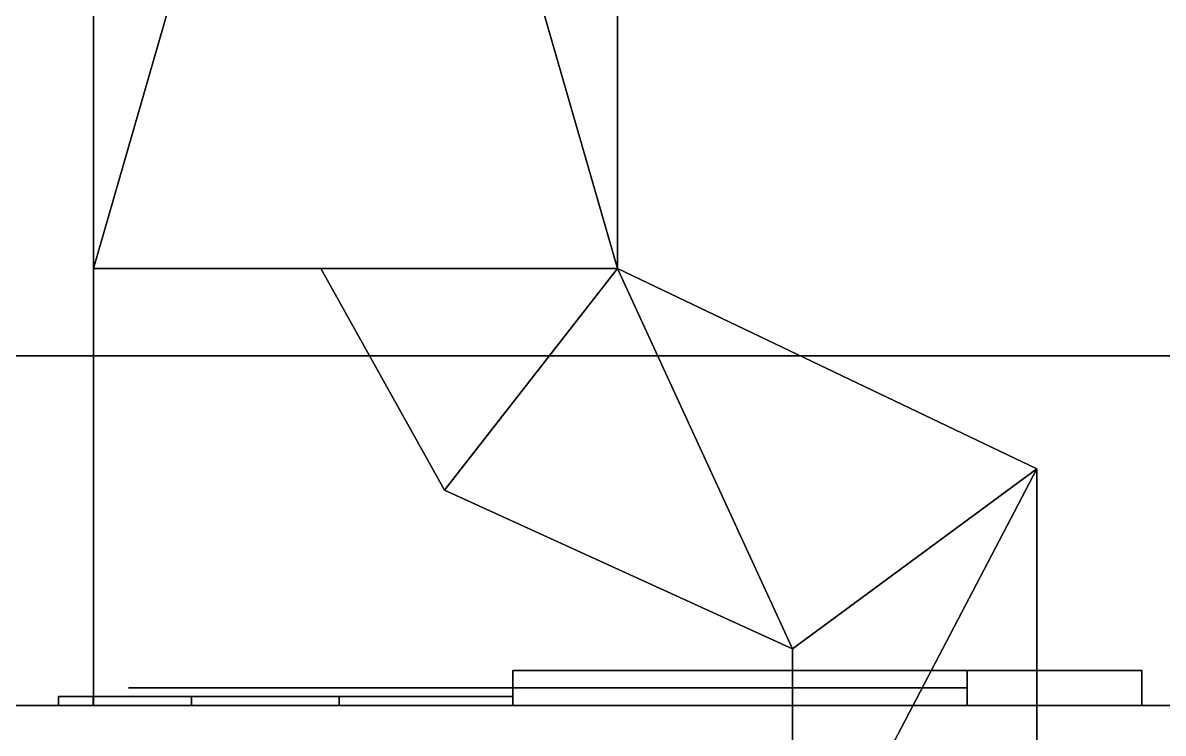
# Model space of a CAD drawing. Extents: x -100 to 2892, y -123 to 2616.
# Drawn here: x 474.98 to 507.61, y 1935.2 to 1955.53 of the extents above; entities that cross this region are included whole.
import ezdxf

# ---------------------------------------------------------------- set-up
doc = ezdxf.new("R2010")
doc.units = 0
for name, color, linetype in [('LAYER0', 7, 'CONTINUOUS'), ('LAYER241', 28, 'CONTINUOUS'), ('LAYER242', 253, 'CONTINUOUS'), ('LAYER243', 28, 'CONTINUOUS'), ('LAYER244', 253, 'CONTINUOUS'), ('LAYER245', 28, 'CONTINUOUS'), ('LAYER246', 253, 'CONTINUOUS'), ('LAYER247', 28, 'CONTINUOUS'), ('LAYER248', 253, 'CONTINUOUS'), ('LAYER249', 28, 'CONTINUOUS'), ('LAYER250', 253, 'CONTINUOUS'), ('LAYER251', 9, 'CONTINUOUS'), ('LAYER362', 9, 'CONTINUOUS'), ('LAYER363', 9, 'CONTINUOUS'), ('LAYER90', 7, 'CONTINUOUS'), ('LAYER92', 7, 'CONTINUOUS'), ('LAYER97', 7, 'CONTINUOUS')]:
    doc.layers.add(name, color=color, linetype=linetype)

msp = doc.modelspace()

# ---------------------------------------------------------------- linework, layer by layer
at = {"layer": 'LAYER0', "invisible_edges": 1}
for points in [[(2892.49, 2616, -5), (-100, -100.32, -5), (-100, 2616, -5), (2892.49, 2616, -5)], [(-100, -100.32, -5), (2892.49, 2616, -5), (2892.49, -100.32, -5), (-100, -100.32, -5)], [(2892.49, -100.32), (-100, 2616), (-100, -100.32), (2892.49, -100.32)], [(-100, 2616), (2892.49, -100.32), (2892.49, 2616), (-100, 2616)]]:
    msp.add_3dface(points, dxfattribs=at)
at = {"layer": 'LAYER241'}
for points in [[(507, 1937, 162), (489, 1937, 162), (489, 1937, 162), (507, 1937, 162)], [(507, 1937, 204), (489, 1937, 204), (489, 1937, 204), (507, 1937, 204)], [(502, 1937, 174), (502, 1936, 174), (489, 1936, 174), (489, 1937, 174)], [(489, 1937, 174), (489, 1936, 174), (489, 1936, 162), (489, 1937, 162)], [(489, 1937, 162), (489, 1936, 162), (507, 1936, 162), (507, 1937, 162)], [(502, 1937, 192), (502, 1936, 192), (489, 1936, 192), (489, 1937, 192)], [(489, 1937, 192), (489, 1936, 192), (489, 1936, 204), (489, 1937, 204)], [(489, 1937, 204), (489, 1936, 204), (507, 1936, 204), (507, 1937, 204)], [(502, 1937, 174), (502, 1936, 174), (502, 1936, 192), (502, 1937, 192)], [(507, 1937, 204), (507, 1936, 204), (507, 1937, 204)], [(507, 1936, 162), (507, 1936, 204), (507, 1937, 204), (507, 1937, 162)], [(489, 1936, 174), (489, 1936, 162), (489, 1936, 174)], [(489, 1936, 192), (489, 1936, 204), (489, 1936, 192)], [(507, 1936, 162), (489, 1936, 162), (489, 1936, 204), (507, 1936, 204)], [(502, 1936, 174), (502, 1936, 192), (502, 1936, 174)]]:
    msp.add_3dface(points, dxfattribs=at)
for points, invisible_edges in [([(507, 1937, 162), (502, 1937, 174), (489, 1937, 174), (489, 1937, 162)], 1), ([(507, 1937, 204), (502, 1937, 192), (489, 1937, 192), (489, 1937, 204)], 1), ([(507, 1937, 204), (507, 1937, 162), (502, 1937, 174), (502, 1937, 192)], 10), ([(478, 1936.5, 188.5), (478, 1936.5, 177.5), (485, 1936.5, 177.5), (484.7905, 1936.5, 188.3167)], 4), ([(484.7905, 1936.5, 188.3167), (485, 1936.5, 177.5), (489, 1936.5, 174), (489, 1936.5, 192)], 5), ([(489, 1936.5, 192), (489, 1936.5, 174), (502, 1936.5, 174), (502, 1936.5, 192)], 1), ([(476.9896, 1936.25, 178.0251), (476, 1936.25, 183), (478, 1936.25, 183), (478, 1936.25, 177.5)], 10), ([(476, 1936.25, 183), (476.9896, 1936.25, 187.9749), (478, 1936.25, 188.5), (478, 1936.25, 183)], 10), ([(479.8076, 1936.25, 173.8076), (476.9896, 1936.25, 178.0251), (478, 1936.25, 177.5), (481.5, 1936.25, 177.5)], 10), ([(476.9896, 1936.25, 187.9749), (479.8076, 1936.25, 192.1924), (481.5, 1936.25, 188.5), (478, 1936.25, 188.5)], 10), ([(484.0251, 1936.25, 170.9896), (479.8076, 1936.25, 173.8076), (481.5, 1936.25, 177.5), (485, 1936.25, 177.5)], 10), ([(479.8076, 1936.25, 192.1924), (484.0251, 1936.25, 195.0104), (485, 1936.25, 188.5), (481.5, 1936.25, 188.5)], 10), ([(489, 1936.25, 170), (484.0251, 1936.25, 170.9896), (485, 1936.25, 177.5), (489, 1936.25, 174)], 2), ([(484.0251, 1936.25, 195.0104), (489, 1936.25, 196), (489, 1936.25, 192), (485, 1936.25, 188.5)], 8)]:
    msp.add_3dface(points, dxfattribs=dict(at, invisible_edges=invisible_edges))
at = {"layer": 'LAYER242'}
for points in [[(477, 2000.5, 176.2174), (492, 1948.5, 176.2174), (477, 1948.5, 176.2174), (477, 2000.5, 176.2174)], [(492, 2000.5, 176.2174), (492, 1948.5, 176.2174), (477, 2000.5, 176.2174), (492, 2000.5, 176.2174)], [(477, 1948.5, 189.7826), (492, 2000.5, 189.7826), (477, 2000.5, 189.7826), (477, 1948.5, 189.7826)], [(492, 1948.5, 189.7826), (492, 2000.5, 189.7826), (477, 1948.5, 189.7826), (492, 1948.5, 189.7826)], [(492, 2000.5, 176.2174), (492, 1948.5, 189.7826), (492, 1948.5, 176.2174), (492, 2000.5, 176.2174)], [(492, 2000.5, 189.7826), (492, 1948.5, 189.7826), (492, 2000.5, 176.2174), (492, 2000.5, 189.7826)], [(483.5, 1948.5, 189.7826), (487.04, 1942.16, 189.7826), (492, 1948.5, 189.7826), (483.5, 1948.5, 189.7826)], [(483.5, 1948.5, 176.2174), (492, 1948.5, 176.2174), (487.04, 1942.16, 176.2174), (483.5, 1948.5, 176.2174)], [(497, 1937.62, 189.7826), (492, 1948.5, 189.7826), (487.04, 1942.16, 189.7826), (497, 1937.62, 189.7826)], [(497, 1937.62, 176.2174), (487.04, 1942.16, 176.2174), (492, 1948.5, 176.2174), (497, 1937.62, 176.2174)], [(504, 1942.77, 189.7826), (492, 1948.5, 189.7826), (497, 1937.62, 189.7826), (504, 1942.77, 189.7826)], [(492, 1948.5, 176.2174), (504, 1942.77, 189.7826), (504, 1942.77, 176.2174), (492, 1948.5, 176.2174)], [(492, 1948.5, 189.7826), (504, 1942.77, 189.7826), (492, 1948.5, 176.2174), (492, 1948.5, 189.7826)], [(504, 1942.77, 176.2174), (497, 1937.62, 176.2174), (492, 1948.5, 176.2174), (504, 1942.77, 176.2174)], [(497, 1929.4, 189.7826), (504, 1928.4, 189.7826), (504, 1942.77, 189.7826), (497, 1929.4, 189.7826)], [(497, 1937.62, 189.7826), (497, 1929.4, 189.7826), (504, 1942.77, 189.7826), (497, 1937.62, 189.7826)], [(497, 1929.4, 176.2174), (504, 1942.77, 176.2174), (504, 1928.4, 176.2174), (497, 1929.4, 176.2174)], [(497, 1937.62, 176.2174), (504, 1942.77, 176.2174), (497, 1929.4, 176.2174), (497, 1937.62, 176.2174)], [(504, 1928.4, 176.2174), (504, 1942.77, 176.2174), (504, 1942.77, 189.7826), (504, 1928.4, 176.2174)], [(504, 1928.4, 189.7826), (504, 1928.4, 176.2174), (504, 1942.77, 189.7826), (504, 1928.4, 189.7826)]]:
    msp.add_3dface(points, dxfattribs=at)
at = {"layer": 'LAYER243'}
for points in [[(507, 1937, 725.5), (489, 1937, 725.5), (489, 1937, 725.5), (507, 1937, 725.5)], [(507, 1937, 767.5), (489, 1937, 767.5), (489, 1937, 767.5), (507, 1937, 767.5)], [(502, 1937, 737.5), (502, 1936, 737.5), (489, 1936, 737.5), (489, 1937, 737.5)], [(489, 1937, 737.5), (489, 1936, 737.5), (489, 1936, 725.5), (489, 1937, 725.5)], [(489, 1937, 725.5), (489, 1936, 725.5), (507, 1936, 725.5), (507, 1937, 725.5)], [(502, 1937, 755.5), (502, 1936, 755.5), (489, 1936, 755.5), (489, 1937, 755.5)], [(489, 1937, 755.5), (489, 1936, 755.5), (489, 1936, 767.5), (489, 1937, 767.5)], [(489, 1937, 767.5), (489, 1936, 767.5), (507, 1936, 767.5), (507, 1937, 767.5)], [(502, 1937, 737.5), (502, 1936, 737.5), (502, 1936, 755.5), (502, 1937, 755.5)], [(507, 1937, 767.5), (507, 1936, 767.5), (507, 1937, 767.5)], [(507, 1936, 725.5), (507, 1936, 767.5), (507, 1937, 767.5), (507, 1937, 725.5)], [(489, 1936, 737.5), (489, 1936, 725.5), (489, 1936, 737.5)], [(489, 1936, 755.5), (489, 1936, 767.5), (489, 1936, 755.5)], [(507, 1936, 725.5), (489, 1936, 725.5), (489, 1936, 767.5), (507, 1936, 767.5)], [(502, 1936, 737.5), (502, 1936, 755.5), (502, 1936, 737.5)]]:
    msp.add_3dface(points, dxfattribs=at)
for points, invisible_edges in [([(507, 1937, 725.5), (502, 1937, 737.5), (489, 1937, 737.5), (489, 1937, 725.5)], 1), ([(507, 1937, 767.5), (502, 1937, 755.5), (489, 1937, 755.5), (489, 1937, 767.5)], 1), ([(507, 1937, 767.5), (507, 1937, 725.5), (502, 1937, 737.5), (502, 1937, 755.5)], 10), ([(478, 1936.5, 752), (478, 1936.5, 741), (485, 1936.5, 741), (484.7905, 1936.5, 751.8167)], 4), ([(484.7905, 1936.5, 751.8167), (485, 1936.5, 741), (489, 1936.5, 737.5), (489, 1936.5, 755.5)], 5), ([(489, 1936.5, 755.5), (489, 1936.5, 737.5), (502, 1936.5, 737.5), (502, 1936.5, 755.5)], 1), ([(476.9896, 1936.25, 741.5251), (476, 1936.25, 746.5), (478, 1936.25, 746.5), (478, 1936.25, 741)], 10), ([(476, 1936.25, 746.5), (476.9896, 1936.25, 751.4749), (478, 1936.25, 752), (478, 1936.25, 746.5)], 10), ([(479.8076, 1936.25, 737.3076), (476.9896, 1936.25, 741.5251), (478, 1936.25, 741), (481.5, 1936.25, 741)], 10), ([(476.9896, 1936.25, 751.4749), (479.8076, 1936.25, 755.6924), (481.5, 1936.25, 752), (478, 1936.25, 752)], 10), ([(484.0251, 1936.25, 734.4896), (479.8076, 1936.25, 737.3076), (481.5, 1936.25, 741), (485, 1936.25, 741)], 10), ([(479.8076, 1936.25, 755.6924), (484.0251, 1936.25, 758.5104), (485, 1936.25, 752), (481.5, 1936.25, 752)], 10), ([(489, 1936.25, 733.5), (484.0251, 1936.25, 734.4896), (485, 1936.25, 741), (489, 1936.25, 737.5)], 2), ([(484.0251, 1936.25, 758.5104), (489, 1936.25, 759.5), (489, 1936.25, 755.5), (485, 1936.25, 752)], 8)]:
    msp.add_3dface(points, dxfattribs=dict(at, invisible_edges=invisible_edges))
at = {"layer": 'LAYER244'}
for points in [[(477, 2000.5, 739.7174), (492, 1948.5, 739.7174), (477, 1948.5, 739.7174), (477, 2000.5, 739.7174)], [(492, 2000.5, 739.7174), (492, 1948.5, 739.7174), (477, 2000.5, 739.7174), (492, 2000.5, 739.7174)], [(477, 1948.5, 753.2826), (492, 2000.5, 753.2826), (477, 2000.5, 753.2826), (477, 1948.5, 753.2826)], [(492, 1948.5, 753.2826), (492, 2000.5, 753.2826), (477, 1948.5, 753.2826), (492, 1948.5, 753.2826)], [(492, 2000.5, 739.7174), (492, 1948.5, 753.2826), (492, 1948.5, 739.7174), (492, 2000.5, 739.7174)], [(492, 2000.5, 753.2826), (492, 1948.5, 753.2826), (492, 2000.5, 739.7174), (492, 2000.5, 753.2826)], [(483.5, 1948.5, 753.2826), (487.04, 1942.16, 753.2826), (492, 1948.5, 753.2826), (483.5, 1948.5, 753.2826)], [(483.5, 1948.5, 739.7174), (492, 1948.5, 739.7174), (487.04, 1942.16, 739.7174), (483.5, 1948.5, 739.7174)], [(497, 1937.62, 753.2826), (492, 1948.5, 753.2826), (487.04, 1942.16, 753.2826), (497, 1937.62, 753.2826)], [(497, 1937.62, 739.7174), (487.04, 1942.16, 739.7174), (492, 1948.5, 739.7174), (497, 1937.62, 739.7174)], [(504, 1942.77, 753.2826), (492, 1948.5, 753.2826), (497, 1937.62, 753.2826), (504, 1942.77, 753.2826)], [(492, 1948.5, 739.7174), (504, 1942.77, 753.2826), (504, 1942.77, 739.7174), (492, 1948.5, 739.7174)], [(492, 1948.5, 753.2826), (504, 1942.77, 753.2826), (492, 1948.5, 739.7174), (492, 1948.5, 753.2826)], [(504, 1942.77, 739.7174), (497, 1937.62, 739.7174), (492, 1948.5, 739.7174), (504, 1942.77, 739.7174)], [(497, 1929.4, 753.2826), (504, 1928.4, 753.2826), (504, 1942.77, 753.2826), (497, 1929.4, 753.2826)], [(497, 1937.62, 753.2826), (497, 1929.4, 753.2826), (504, 1942.77, 753.2826), (497, 1937.62, 753.2826)], [(497, 1929.4, 739.7174), (504, 1942.77, 739.7174), (504, 1928.4, 739.7174), (497, 1929.4, 739.7174)], [(497, 1937.62, 739.7174), (504, 1942.77, 739.7174), (497, 1929.4, 739.7174), (497, 1937.62, 739.7174)], [(504, 1928.4, 739.7174), (504, 1942.77, 739.7174), (504, 1942.77, 753.2826), (504, 1928.4, 739.7174)], [(504, 1928.4, 753.2826), (504, 1928.4, 739.7174), (504, 1942.77, 753.2826), (504, 1928.4, 753.2826)]]:
    msp.add_3dface(points, dxfattribs=at)
at = {"layer": 'LAYER245'}
for points in [[(507, 1937, 1289), (489, 1937, 1289), (489, 1937, 1289), (507, 1937, 1289)], [(507, 1937, 1331), (489, 1937, 1331), (489, 1937, 1331), (507, 1937, 1331)], [(502, 1937, 1301), (502, 1936, 1301), (489, 1936, 1301), (489, 1937, 1301)], [(489, 1937, 1301), (489, 1936, 1301), (489, 1936, 1289), (489, 1937, 1289)], [(489, 1937, 1289), (489, 1936, 1289), (507, 1936, 1289), (507, 1937, 1289)], [(502, 1937, 1319), (502, 1936, 1319), (489, 1936, 1319), (489, 1937, 1319)], [(489, 1937, 1319), (489, 1936, 1319), (489, 1936, 1331), (489, 1937, 1331)], [(489, 1937, 1331), (489, 1936, 1331), (507, 1936, 1331), (507, 1937, 1331)], [(502, 1937, 1301), (502, 1936, 1301), (502, 1936, 1319), (502, 1937, 1319)], [(507, 1937, 1331), (507, 1936, 1331), (507, 1937, 1331)], [(507, 1936, 1289), (507, 1936, 1331), (507, 1937, 1331), (507, 1937, 1289)], [(489, 1936, 1301), (489, 1936, 1289), (489, 1936, 1301)], [(489, 1936, 1319), (489, 1936, 1331), (489, 1936, 1319)], [(507, 1936, 1289), (489, 1936, 1289), (489, 1936, 1331), (507, 1936, 1331)], [(502, 1936, 1301), (502, 1936, 1319), (502, 1936, 1301)]]:
    msp.add_3dface(points, dxfattribs=at)
for points, invisible_edges in [([(507, 1937, 1289), (502, 1937, 1301), (489, 1937, 1301), (489, 1937, 1289)], 1), ([(507, 1937, 1331), (502, 1937, 1319), (489, 1937, 1319), (489, 1937, 1331)], 1), ([(507, 1937, 1331), (507, 1937, 1289), (502, 1937, 1301), (502, 1937, 1319)], 10), ([(478, 1936.5, 1315.5), (478, 1936.5, 1304.5), (485, 1936.5, 1304.5), (484.7905, 1936.5, 1315.317)], 4), ([(484.7905, 1936.5, 1315.317), (485, 1936.5, 1304.5), (489, 1936.5, 1301), (489, 1936.5, 1319)], 5), ([(489, 1936.5, 1319), (489, 1936.5, 1301), (502, 1936.5, 1301), (502, 1936.5, 1319)], 1), ([(476.9896, 1936.25, 1305.025), (476, 1936.25, 1310), (478, 1936.25, 1310), (478, 1936.25, 1304.5)], 10), ([(476, 1936.25, 1310), (476.9896, 1936.25, 1314.975), (478, 1936.25, 1315.5), (478, 1936.25, 1310)], 10), ([(479.8076, 1936.25, 1300.808), (476.9896, 1936.25, 1305.025), (478, 1936.25, 1304.5), (481.5, 1936.25, 1304.5)], 10), ([(476.9896, 1936.25, 1314.975), (479.8076, 1936.25, 1319.192), (481.5, 1936.25, 1315.5), (478, 1936.25, 1315.5)], 10), ([(484.0251, 1936.25, 1297.99), (479.8076, 1936.25, 1300.808), (481.5, 1936.25, 1304.5), (485, 1936.25, 1304.5)], 10), ([(479.8076, 1936.25, 1319.192), (484.0251, 1936.25, 1322.01), (485, 1936.25, 1315.5), (481.5, 1936.25, 1315.5)], 10), ([(489, 1936.25, 1297), (484.0251, 1936.25, 1297.99), (485, 1936.25, 1304.5), (489, 1936.25, 1301)], 2), ([(484.0251, 1936.25, 1322.01), (489, 1936.25, 1323), (489, 1936.25, 1319), (485, 1936.25, 1315.5)], 8)]:
    msp.add_3dface(points, dxfattribs=dict(at, invisible_edges=invisible_edges))
at = {"layer": 'LAYER246'}
for points in [[(477, 2000.5, 1303.217), (492, 1948.5, 1303.217), (477, 1948.5, 1303.217), (477, 2000.5, 1303.217)], [(492, 2000.5, 1303.217), (492, 1948.5, 1303.217), (477, 2000.5, 1303.217), (492, 2000.5, 1303.217)], [(477, 1948.5, 1316.783), (492, 2000.5, 1316.783), (477, 2000.5, 1316.783), (477, 1948.5, 1316.783)], [(492, 1948.5, 1316.783), (492, 2000.5, 1316.783), (477, 1948.5, 1316.783), (492, 1948.5, 1316.783)], [(492, 2000.5, 1303.217), (492, 1948.5, 1316.783), (492, 1948.5, 1303.217), (492, 2000.5, 1303.217)], [(492, 2000.5, 1316.783), (492, 1948.5, 1316.783), (492, 2000.5, 1303.217), (492, 2000.5, 1316.783)], [(483.5, 1948.5, 1316.783), (487.04, 1942.16, 1316.783), (492, 1948.5, 1316.783), (483.5, 1948.5, 1316.783)], [(483.5, 1948.5, 1303.217), (492, 1948.5, 1303.217), (487.04, 1942.16, 1303.217), (483.5, 1948.5, 1303.217)], [(497, 1937.62, 1316.783), (492, 1948.5, 1316.783), (487.04, 1942.16, 1316.783), (497, 1937.62, 1316.783)], [(497, 1937.62, 1303.217), (487.04, 1942.16, 1303.217), (492, 1948.5, 1303.217), (497, 1937.62, 1303.217)], [(504, 1942.77, 1316.783), (492, 1948.5, 1316.783), (497, 1937.62, 1316.783), (504, 1942.77, 1316.783)], [(492, 1948.5, 1303.217), (504, 1942.77, 1316.783), (504, 1942.77, 1303.217), (492, 1948.5, 1303.217)], [(492, 1948.5, 1316.783), (504, 1942.77, 1316.783), (492, 1948.5, 1303.217), (492, 1948.5, 1316.783)], [(504, 1942.77, 1303.217), (497, 1937.62, 1303.217), (492, 1948.5, 1303.217), (504, 1942.77, 1303.217)], [(497, 1929.4, 1316.783), (504, 1928.4, 1316.783), (504, 1942.77, 1316.783), (497, 1929.4, 1316.783)], [(497, 1937.62, 1316.783), (497, 1929.4, 1316.783), (504, 1942.77, 1316.783), (497, 1937.62, 1316.783)], [(497, 1929.4, 1303.217), (504, 1942.77, 1303.217), (504, 1928.4, 1303.217), (497, 1929.4, 1303.217)], [(497, 1937.62, 1303.217), (504, 1942.77, 1303.217), (497, 1929.4, 1303.217), (497, 1937.62, 1303.217)], [(504, 1928.4, 1303.217), (504, 1942.77, 1303.217), (504, 1942.77, 1316.783), (504, 1928.4, 1303.217)], [(504, 1928.4, 1316.783), (504, 1928.4, 1303.217), (504, 1942.77, 1316.783), (504, 1928.4, 1316.783)]]:
    msp.add_3dface(points, dxfattribs=at)
at = {"layer": 'LAYER247'}
for points in [[(507, 1937, 1852.5), (489, 1937, 1852.5), (489, 1937, 1852.5), (507, 1937, 1852.5)], [(507, 1937, 1894.5), (489, 1937, 1894.5), (489, 1937, 1894.5), (507, 1937, 1894.5)], [(502, 1937, 1864.5), (502, 1936, 1864.5), (489, 1936, 1864.5), (489, 1937, 1864.5)], [(489, 1937, 1864.5), (489, 1936, 1864.5), (489, 1936, 1852.5), (489, 1937, 1852.5)], [(489, 1937, 1852.5), (489, 1936, 1852.5), (507, 1936, 1852.5), (507, 1937, 1852.5)], [(502, 1937, 1882.5), (502, 1936, 1882.5), (489, 1936, 1882.5), (489, 1937, 1882.5)], [(489, 1937, 1882.5), (489, 1936, 1882.5), (489, 1936, 1894.5), (489, 1937, 1894.5)], [(489, 1937, 1894.5), (489, 1936, 1894.5), (507, 1936, 1894.5), (507, 1937, 1894.5)], [(502, 1937, 1864.5), (502, 1936, 1864.5), (502, 1936, 1882.5), (502, 1937, 1882.5)], [(507, 1937, 1894.5), (507, 1936, 1894.5), (507, 1937, 1894.5)], [(507, 1936, 1852.5), (507, 1936, 1894.5), (507, 1937, 1894.5), (507, 1937, 1852.5)], [(489, 1936, 1864.5), (489, 1936, 1852.5), (489, 1936, 1864.5)], [(489, 1936, 1882.5), (489, 1936, 1894.5), (489, 1936, 1882.5)], [(507, 1936, 1852.5), (489, 1936, 1852.5), (489, 1936, 1894.5), (507, 1936, 1894.5)], [(502, 1936, 1864.5), (502, 1936, 1882.5), (502, 1936, 1864.5)]]:
    msp.add_3dface(points, dxfattribs=at)
for points, invisible_edges in [([(507, 1937, 1852.5), (502, 1937, 1864.5), (489, 1937, 1864.5), (489, 1937, 1852.5)], 1), ([(507, 1937, 1894.5), (502, 1937, 1882.5), (489, 1937, 1882.5), (489, 1937, 1894.5)], 1), ([(507, 1937, 1894.5), (507, 1937, 1852.5), (502, 1937, 1864.5), (502, 1937, 1882.5)], 10), ([(478, 1936.5, 1879), (478, 1936.5, 1868), (485, 1936.5, 1868), (484.7905, 1936.5, 1878.817)], 4), ([(484.7905, 1936.5, 1878.817), (485, 1936.5, 1868), (489, 1936.5, 1864.5), (489, 1936.5, 1882.5)], 5), ([(489, 1936.5, 1882.5), (489, 1936.5, 1864.5), (502, 1936.5, 1864.5), (502, 1936.5, 1882.5)], 1), ([(476.9896, 1936.25, 1868.525), (476, 1936.25, 1873.5), (478, 1936.25, 1873.5), (478, 1936.25, 1868)], 10), ([(476, 1936.25, 1873.5), (476.9896, 1936.25, 1878.475), (478, 1936.25, 1879), (478, 1936.25, 1873.5)], 10), ([(479.8076, 1936.25, 1864.308), (476.9896, 1936.25, 1868.525), (478, 1936.25, 1868), (481.5, 1936.25, 1868)], 10), ([(476.9896, 1936.25, 1878.475), (479.8076, 1936.25, 1882.692), (481.5, 1936.25, 1879), (478, 1936.25, 1879)], 10), ([(484.0251, 1936.25, 1861.49), (479.8076, 1936.25, 1864.308), (481.5, 1936.25, 1868), (485, 1936.25, 1868)], 10), ([(479.8076, 1936.25, 1882.692), (484.0251, 1936.25, 1885.51), (485, 1936.25, 1879), (481.5, 1936.25, 1879)], 10), ([(489, 1936.25, 1860.5), (484.0251, 1936.25, 1861.49), (485, 1936.25, 1868), (489, 1936.25, 1864.5)], 2), ([(484.0251, 1936.25, 1885.51), (489, 1936.25, 1886.5), (489, 1936.25, 1882.5), (485, 1936.25, 1879)], 8)]:
    msp.add_3dface(points, dxfattribs=dict(at, invisible_edges=invisible_edges))
at = {"layer": 'LAYER248'}
for points in [[(477, 2000.5, 1866.717), (492, 1948.5, 1866.717), (477, 1948.5, 1866.717), (477, 2000.5, 1866.717)], [(492, 2000.5, 1866.717), (492, 1948.5, 1866.717), (477, 2000.5, 1866.717), (492, 2000.5, 1866.717)], [(477, 1948.5, 1880.283), (492, 2000.5, 1880.283), (477, 2000.5, 1880.283), (477, 1948.5, 1880.283)], [(492, 1948.5, 1880.283), (492, 2000.5, 1880.283), (477, 1948.5, 1880.283), (492, 1948.5, 1880.283)], [(492, 2000.5, 1866.717), (492, 1948.5, 1880.283), (492, 1948.5, 1866.717), (492, 2000.5, 1866.717)], [(492, 2000.5, 1880.283), (492, 1948.5, 1880.283), (492, 2000.5, 1866.717), (492, 2000.5, 1880.283)], [(483.5, 1948.5, 1880.283), (487.04, 1942.16, 1880.283), (492, 1948.5, 1880.283), (483.5, 1948.5, 1880.283)], [(483.5, 1948.5, 1866.717), (492, 1948.5, 1866.717), (487.04, 1942.16, 1866.717), (483.5, 1948.5, 1866.717)], [(497, 1937.62, 1880.283), (492, 1948.5, 1880.283), (487.04, 1942.16, 1880.283), (497, 1937.62, 1880.283)], [(497, 1937.62, 1866.717), (487.04, 1942.16, 1866.717), (492, 1948.5, 1866.717), (497, 1937.62, 1866.717)], [(504, 1942.77, 1880.283), (492, 1948.5, 1880.283), (497, 1937.62, 1880.283), (504, 1942.77, 1880.283)], [(492, 1948.5, 1866.717), (504, 1942.77, 1880.283), (504, 1942.77, 1866.717), (492, 1948.5, 1866.717)], [(492, 1948.5, 1880.283), (504, 1942.77, 1880.283), (492, 1948.5, 1866.717), (492, 1948.5, 1880.283)], [(504, 1942.77, 1866.717), (497, 1937.62, 1866.717), (492, 1948.5, 1866.717), (504, 1942.77, 1866.717)], [(497, 1929.4, 1880.283), (504, 1928.4, 1880.283), (504, 1942.77, 1880.283), (497, 1929.4, 1880.283)], [(497, 1937.62, 1880.283), (497, 1929.4, 1880.283), (504, 1942.77, 1880.283), (497, 1937.62, 1880.283)], [(497, 1929.4, 1866.717), (504, 1942.77, 1866.717), (504, 1928.4, 1866.717), (497, 1929.4, 1866.717)], [(497, 1937.62, 1866.717), (504, 1942.77, 1866.717), (497, 1929.4, 1866.717), (497, 1937.62, 1866.717)], [(504, 1928.4, 1866.717), (504, 1942.77, 1866.717), (504, 1942.77, 1880.283), (504, 1928.4, 1866.717)], [(504, 1928.4, 1880.283), (504, 1928.4, 1866.717), (504, 1942.77, 1880.283), (504, 1928.4, 1880.283)]]:
    msp.add_3dface(points, dxfattribs=at)
at = {"layer": 'LAYER249'}
for points in [[(507, 1937, 2416), (489, 1937, 2416), (489, 1937, 2416), (507, 1937, 2416)], [(507, 1937, 2458), (489, 1937, 2458), (489, 1937, 2458), (507, 1937, 2458)], [(502, 1937, 2428), (502, 1936, 2428), (489, 1936, 2428), (489, 1937, 2428)], [(489, 1937, 2428), (489, 1936, 2428), (489, 1936, 2416), (489, 1937, 2416)], [(489, 1937, 2416), (489, 1936, 2416), (507, 1936, 2416), (507, 1937, 2416)], [(502, 1937, 2446), (502, 1936, 2446), (489, 1936, 2446), (489, 1937, 2446)], [(489, 1937, 2446), (489, 1936, 2446), (489, 1936, 2458), (489, 1937, 2458)], [(489, 1937, 2458), (489, 1936, 2458), (507, 1936, 2458), (507, 1937, 2458)], [(502, 1937, 2428), (502, 1936, 2428), (502, 1936, 2446), (502, 1937, 2446)], [(507, 1937, 2458), (507, 1936, 2458), (507, 1937, 2458)], [(507, 1936, 2416), (507, 1936, 2458), (507, 1937, 2458), (507, 1937, 2416)], [(489, 1936, 2428), (489, 1936, 2416), (489, 1936, 2428)], [(489, 1936, 2446), (489, 1936, 2458), (489, 1936, 2446)], [(507, 1936, 2416), (489, 1936, 2416), (489, 1936, 2458), (507, 1936, 2458)], [(502, 1936, 2428), (502, 1936, 2446), (502, 1936, 2428)]]:
    msp.add_3dface(points, dxfattribs=at)
for points, invisible_edges in [([(507, 1937, 2416), (502, 1937, 2428), (489, 1937, 2428), (489, 1937, 2416)], 1), ([(507, 1937, 2458), (502, 1937, 2446), (489, 1937, 2446), (489, 1937, 2458)], 1), ([(507, 1937, 2458), (507, 1937, 2416), (502, 1937, 2428), (502, 1937, 2446)], 10), ([(478, 1936.5, 2442.5), (478, 1936.5, 2431.5), (485, 1936.5, 2431.5), (484.7905, 1936.5, 2442.317)], 4), ([(484.7905, 1936.5, 2442.317), (485, 1936.5, 2431.5), (489, 1936.5, 2428), (489, 1936.5, 2446)], 5), ([(489, 1936.5, 2446), (489, 1936.5, 2428), (502, 1936.5, 2428), (502, 1936.5, 2446)], 1), ([(476.9896, 1936.25, 2432.025), (476, 1936.25, 2437), (478, 1936.25, 2437), (478, 1936.25, 2431.5)], 10), ([(476, 1936.25, 2437), (476.9896, 1936.25, 2441.975), (478, 1936.25, 2442.5), (478, 1936.25, 2437)], 10), ([(479.8076, 1936.25, 2427.808), (476.9896, 1936.25, 2432.025), (478, 1936.25, 2431.5), (481.5, 1936.25, 2431.5)], 10), ([(476.9896, 1936.25, 2441.975), (479.8076, 1936.25, 2446.192), (481.5, 1936.25, 2442.5), (478, 1936.25, 2442.5)], 10), ([(484.0251, 1936.25, 2424.99), (479.8076, 1936.25, 2427.808), (481.5, 1936.25, 2431.5), (485, 1936.25, 2431.5)], 10), ([(479.8076, 1936.25, 2446.192), (484.0251, 1936.25, 2449.01), (485, 1936.25, 2442.5), (481.5, 1936.25, 2442.5)], 10), ([(489, 1936.25, 2424), (484.0251, 1936.25, 2424.99), (485, 1936.25, 2431.5), (489, 1936.25, 2428)], 2), ([(484.0251, 1936.25, 2449.01), (489, 1936.25, 2450), (489, 1936.25, 2446), (485, 1936.25, 2442.5)], 8)]:
    msp.add_3dface(points, dxfattribs=dict(at, invisible_edges=invisible_edges))
at = {"layer": 'LAYER250'}
for points in [[(477, 2000.5, 2430.217), (492, 1948.5, 2430.217), (477, 1948.5, 2430.217), (477, 2000.5, 2430.217)], [(492, 2000.5, 2430.217), (492, 1948.5, 2430.217), (477, 2000.5, 2430.217), (492, 2000.5, 2430.217)], [(477, 1948.5, 2443.783), (492, 2000.5, 2443.783), (477, 2000.5, 2443.783), (477, 1948.5, 2443.783)], [(492, 1948.5, 2443.783), (492, 2000.5, 2443.783), (477, 1948.5, 2443.783), (492, 1948.5, 2443.783)], [(492, 2000.5, 2430.217), (492, 1948.5, 2443.783), (492, 1948.5, 2430.217), (492, 2000.5, 2430.217)], [(492, 2000.5, 2443.783), (492, 1948.5, 2443.783), (492, 2000.5, 2430.217), (492, 2000.5, 2443.783)], [(483.5, 1948.5, 2443.783), (487.04, 1942.16, 2443.783), (492, 1948.5, 2443.783), (483.5, 1948.5, 2443.783)], [(483.5, 1948.5, 2430.217), (492, 1948.5, 2430.217), (487.04, 1942.16, 2430.217), (483.5, 1948.5, 2430.217)], [(497, 1937.62, 2443.783), (492, 1948.5, 2443.783), (487.04, 1942.16, 2443.783), (497, 1937.62, 2443.783)], [(497, 1937.62, 2430.217), (487.04, 1942.16, 2430.217), (492, 1948.5, 2430.217), (497, 1937.62, 2430.217)], [(504, 1942.77, 2443.783), (492, 1948.5, 2443.783), (497, 1937.62, 2443.783), (504, 1942.77, 2443.783)], [(492, 1948.5, 2430.217), (504, 1942.77, 2443.783), (504, 1942.77, 2430.217), (492, 1948.5, 2430.217)], [(492, 1948.5, 2443.783), (504, 1942.77, 2443.783), (492, 1948.5, 2430.217), (492, 1948.5, 2443.783)], [(504, 1942.77, 2430.217), (497, 1937.62, 2430.217), (492, 1948.5, 2430.217), (504, 1942.77, 2430.217)], [(497, 1929.4, 2443.783), (504, 1928.4, 2443.783), (504, 1942.77, 2443.783), (497, 1929.4, 2443.783)], [(497, 1937.62, 2443.783), (497, 1929.4, 2443.783), (504, 1942.77, 2443.783), (497, 1937.62, 2443.783)], [(497, 1929.4, 2430.217), (504, 1942.77, 2430.217), (504, 1928.4, 2430.217), (497, 1929.4, 2430.217)], [(497, 1937.62, 2430.217), (504, 1942.77, 2430.217), (497, 1929.4, 2430.217), (497, 1937.62, 2430.217)], [(504, 1928.4, 2430.217), (504, 1942.77, 2430.217), (504, 1942.77, 2443.783), (504, 1928.4, 2430.217)], [(504, 1928.4, 2443.783), (504, 1928.4, 2430.217), (504, 1942.77, 2443.783), (504, 1928.4, 2443.783)]]:
    msp.add_3dface(points, dxfattribs=at)
at = {"layer": 'LAYER251', "invisible_edges": 1}
for points in [[(869, 1936, 83), (469.5, 1936, 2537), (869, 1936, 2537), (869, 1936, 83)], [(469.5, 1936, 2537), (869, 1936, 83), (469.5, 1936, 83), (469.5, 1936, 2537)], [(869, 1936, 83), (469.5, 1918, 83), (469.5, 1936, 83), (869, 1936, 83)], [(469.5, 1918, 83), (869, 1936, 83), (869, 1918, 83), (469.5, 1918, 83)], [(869, 1918, 2537), (469.5, 1936, 2537), (469.5, 1918, 2537), (869, 1918, 2537)], [(469.5, 1936, 2537), (869, 1918, 2537), (869, 1936, 2537), (469.5, 1936, 2537)]]:
    msp.add_3dface(points, dxfattribs=at)
at = {"layer": 'LAYER362', "invisible_edges": 1}
for points in [[(1282, 1964, 2640), (48.00001, 1946, 2640), (1282, 1946, 2640), (1282, 1964, 2640)], [(48.00001, 1946, 2640), (1282, 1964, 2640), (48.00001, 1964, 2640), (48.00001, 1946, 2640)], [(48.00001, 1964, 2540), (1282, 1946, 2540), (48.00001, 1946, 2540), (48.00001, 1964, 2540)], [(1282, 1946, 2540), (48.00001, 1964, 2540), (1282, 1964, 2540), (1282, 1946, 2540)], [(1282, 1946, 2540), (48.00001, 1946, 2640), (48.00001, 1946, 2540), (1282, 1946, 2540)], [(48.00001, 1946, 2640), (1282, 1946, 2540), (1282, 1946, 2640), (48.00001, 1946, 2640)]]:
    msp.add_3dface(points, dxfattribs=at)
at = {"layer": 'LAYER363', "invisible_edges": 1}
for points in [[(1282, 1936, 80), (48, 1918, 80), (1282, 1918, 80), (1282, 1936, 80)], [(48, 1918, 80), (1282, 1936, 80), (48, 1936, 80), (48, 1918, 80)], [(48, 1936), (1282, 1918), (48, 1918), (48, 1936)], [(1282, 1918), (48, 1936), (1282, 1936), (1282, 1918)], [(1282, 1936, 80), (48, 1936), (48, 1936, 80), (1282, 1936, 80)], [(48, 1936), (1282, 1936, 80), (1282, 1936), (48, 1936)]]:
    msp.add_3dface(points, dxfattribs=at)
at = {"layer": 'LAYER90', "invisible_edges": 1}
for points in [[(459, 2496), (477, 1936), (459, 1936), (459, 2496)], [(477, 1936), (459, 2496), (477, 2496), (477, 1936)], [(477, 2496, 2540), (459, 1936, 2540), (477, 1936, 2540), (477, 2496, 2540)], [(459, 1936, 2540), (477, 2496, 2540), (459, 2496, 2540), (459, 1936, 2540)], [(477, 2496, 2540), (477, 1936), (477, 2496), (477, 2496, 2540)], [(477, 1936), (477, 2496, 2540), (477, 1936, 2540), (477, 1936)], [(459, 1936, 2540), (477, 1936), (477, 1936, 2540), (459, 1936, 2540)], [(477, 1936), (459, 1936, 2540), (459, 1936), (477, 1936)]]:
    msp.add_3dface(points, dxfattribs=at)
at = {"layer": 'LAYER92', "invisible_edges": 1}
for points in [[(1264, 2496, 80), (477, 1936, 80), (477, 2496, 80), (1264, 2496, 80)], [(477, 1936, 80), (1264, 2496, 80), (1264, 1936, 80), (477, 1936, 80)], [(477, 2496, 98), (477, 1936, 80), (477, 1936, 98), (477, 2496, 98)], [(477, 1936, 80), (477, 2496, 98), (477, 2496, 80), (477, 1936, 80)], [(1264, 1936, 98), (477, 2496, 98), (477, 1936, 98), (1264, 1936, 98)], [(477, 2496, 98), (1264, 1936, 98), (1264, 2496, 98), (477, 2496, 98)], [(1264, 1936, 98), (477, 1936, 80), (1264, 1936, 80), (1264, 1936, 98)], [(477, 1936, 80), (1264, 1936, 98), (477, 1936, 98), (477, 1936, 80)]]:
    msp.add_3dface(points, dxfattribs=at)
at = {"layer": 'LAYER97', "invisible_edges": 1}
for points in [[(477, 2496, 2539), (1264, 1936, 2539), (1264, 2496, 2539), (477, 2496, 2539)], [(1264, 1936, 2539), (477, 2496, 2539), (477, 1936, 2539), (1264, 1936, 2539)], [(477, 2496, 2539), (477, 1936, 2521), (477, 1936, 2539), (477, 2496, 2539)], [(477, 1936, 2521), (477, 2496, 2539), (477, 2496, 2521), (477, 1936, 2521)], [(477, 1936, 2521), (1264, 2496, 2521), (1264, 1936, 2521), (477, 1936, 2521)], [(1264, 2496, 2521), (477, 1936, 2521), (477, 2496, 2521), (1264, 2496, 2521)], [(477, 1936, 2521), (1264, 1936, 2539), (477, 1936, 2539), (477, 1936, 2521)], [(1264, 1936, 2539), (477, 1936, 2521), (1264, 1936, 2521), (1264, 1936, 2539)]]:
    msp.add_3dface(points, dxfattribs=at)

# ---------------------------------------------------------------- meshes
at = {"layer": 'LAYER241'}
mesh = msp.add_polymesh((2, 9), dxfattribs=at)
for k, corner in enumerate([(489, 1936.25, 170), (484.0251, 1936.25, 170.9896), (479.8076, 1936.25, 173.8076), (476.9896, 1936.25, 178.0251), (476, 1936.25, 183), (476.9896, 1936.25, 187.9749), (479.8076, 1936.25, 192.1924), (484.0251, 1936.25, 195.0104), (489, 1936.25, 196), (489, 1936, 170), (484.0251, 1936, 170.9896), (479.8076, 1936, 173.8076), (476.9896, 1936, 178.0251), (476, 1936, 183), (476.9896, 1936, 187.9749), (479.8076, 1936, 192.1924), (484.0251, 1936, 195.0104), (489, 1936, 196)]):
    mesh.set_mesh_vertex(divmod(k, 9), corner)
at = {"layer": 'LAYER243'}
mesh = msp.add_polymesh((2, 9), dxfattribs=at)
for k, corner in enumerate([(489, 1936.25, 733.5), (484.0251, 1936.25, 734.4896), (479.8076, 1936.25, 737.3076), (476.9896, 1936.25, 741.5251), (476, 1936.25, 746.5), (476.9896, 1936.25, 751.4749), (479.8076, 1936.25, 755.6924), (484.0251, 1936.25, 758.5104), (489, 1936.25, 759.5), (489, 1936, 733.5), (484.0251, 1936, 734.4896), (479.8076, 1936, 737.3076), (476.9896, 1936, 741.5251), (476, 1936, 746.5), (476.9896, 1936, 751.4749), (479.8076, 1936, 755.6924), (484.0251, 1936, 758.5104), (489, 1936, 759.5)]):
    mesh.set_mesh_vertex(divmod(k, 9), corner)
at = {"layer": 'LAYER245'}
mesh = msp.add_polymesh((2, 9), dxfattribs=at)
for k, corner in enumerate([(489, 1936.25, 1297), (484.0251, 1936.25, 1297.99), (479.8076, 1936.25, 1300.808), (476.9896, 1936.25, 1305.025), (476, 1936.25, 1310), (476.9896, 1936.25, 1314.975), (479.8076, 1936.25, 1319.192), (484.0251, 1936.25, 1322.01), (489, 1936.25, 1323), (489, 1936, 1297), (484.0251, 1936, 1297.99), (479.8076, 1936, 1300.808), (476.9896, 1936, 1305.025), (476, 1936, 1310), (476.9896, 1936, 1314.975), (479.8076, 1936, 1319.192), (484.0251, 1936, 1322.01), (489, 1936, 1323)]):
    mesh.set_mesh_vertex(divmod(k, 9), corner)
at = {"layer": 'LAYER247'}
mesh = msp.add_polymesh((2, 9), dxfattribs=at)
for k, corner in enumerate([(489, 1936.25, 1860.5), (484.0251, 1936.25, 1861.49), (479.8076, 1936.25, 1864.308), (476.9896, 1936.25, 1868.525), (476, 1936.25, 1873.5), (476.9896, 1936.25, 1878.475), (479.8076, 1936.25, 1882.692), (484.0251, 1936.25, 1885.51), (489, 1936.25, 1886.5), (489, 1936, 1860.5), (484.0251, 1936, 1861.49), (479.8076, 1936, 1864.308), (476.9896, 1936, 1868.525), (476, 1936, 1873.5), (476.9896, 1936, 1878.475), (479.8076, 1936, 1882.692), (484.0251, 1936, 1885.51), (489, 1936, 1886.5)]):
    mesh.set_mesh_vertex(divmod(k, 9), corner)
at = {"layer": 'LAYER249'}
mesh = msp.add_polymesh((2, 9), dxfattribs=at)
for k, corner in enumerate([(489, 1936.25, 2424), (484.0251, 1936.25, 2424.99), (479.8076, 1936.25, 2427.808), (476.9896, 1936.25, 2432.025), (476, 1936.25, 2437), (476.9896, 1936.25, 2441.975), (479.8076, 1936.25, 2446.192), (484.0251, 1936.25, 2449.01), (489, 1936.25, 2450), (489, 1936, 2424), (484.0251, 1936, 2424.99), (479.8076, 1936, 2427.808), (476.9896, 1936, 2432.025), (476, 1936, 2437), (476.9896, 1936, 2441.975), (479.8076, 1936, 2446.192), (484.0251, 1936, 2449.01), (489, 1936, 2450)]):
    mesh.set_mesh_vertex(divmod(k, 9), corner)

doc.saveas('drawing.dxf')
